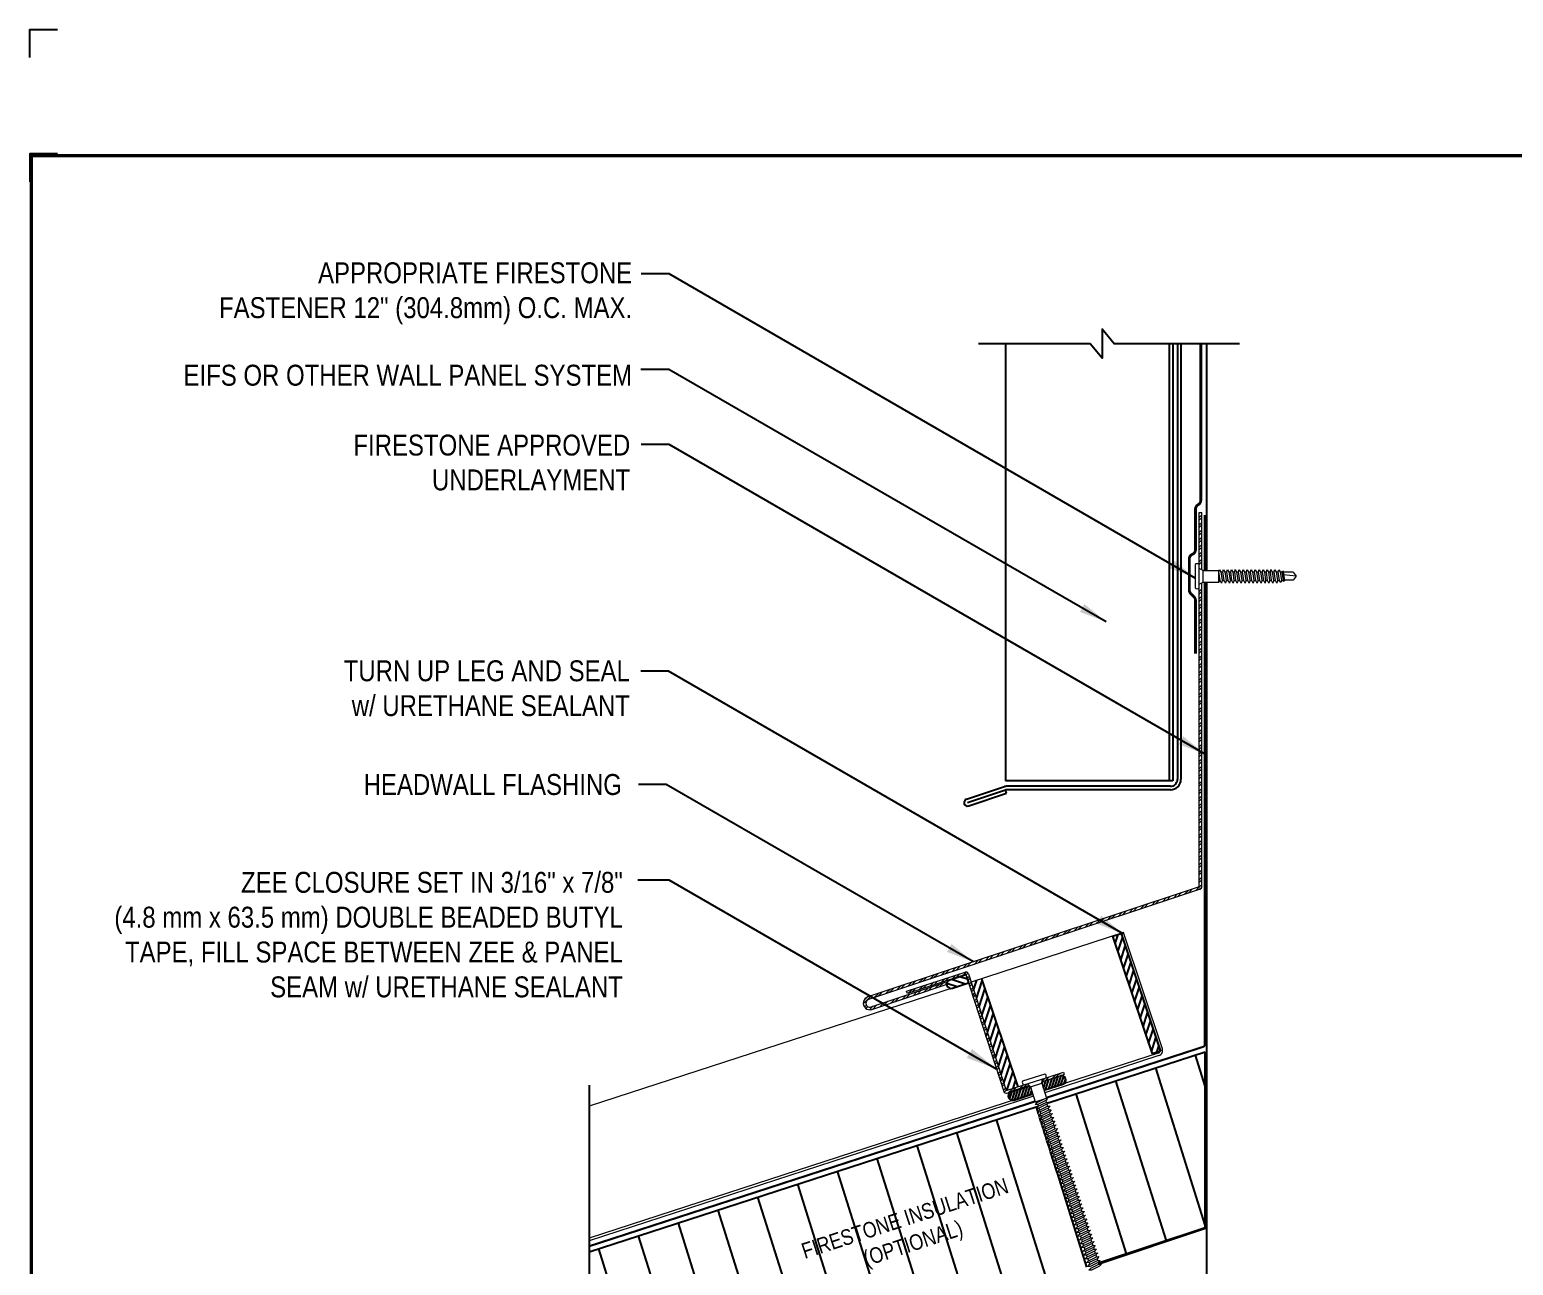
# Model space of a CAD drawing. Header units: inches. Extents: x 0 to 20, y 0 to 16.8.
# Drawn here: x 0 to 13.3, y 5.68 to 16.76 of the extents above; entities that cross this region are included whole.
import ezdxf
from ezdxf.enums import TextEntityAlignment as Align

# ---------------------------------------------------------------- set-up
doc = ezdxf.new("R2010")
doc.units = ezdxf.units.IN
doc.header["$MEASUREMENT"] = 0
doc.linetypes.add('HIDDEN', pattern=[0.375, 0.25, -0.125])
doc.layers.get('0').update_dxf_attribs({"linetype": 'CONTINUOUS'})
doc.layers.get('DEFPOINTS').update_dxf_attribs({"linetype": 'CONTINUOUS'})
doc.layers.add('FSBP-ACCESSORY-FIRESTONE', color=7, linetype='CONTINUOUS', lineweight=9)
doc.layers.add('FSBP-TRIMS', color=7, linetype='CONTINUOUS', lineweight=9)
for name, color, linetype in [('FSBP-ANNO-NOTE', 7, 'CONTINUOUS'), ('FSBP-INSULATION', 7, 'CONTINUOUS'), ('FSBP-MEMBRANE', 7, 'CONTINUOUS'), ('FSBP-SEALANTS', 1, 'CONTINUOUS'), ('FSBP-SUBSTRATE-GENERIC', 9, 'CONTINUOUS'), ('FSBP-TTLB-BORDER', 7, 'CONTINUOUS'), ('FSBP-TTLB-TEXT', 7, 'CONTINUOUS'), ('FSBP-WALL-CURB', 9, 'CONTINUOUS')]:
    doc.layers.add(name, color=color, linetype=linetype)
doc.styles.add('ARIAL', font='arial.ttf')
doc.styles.add('ARIAL_BOLD', font='')
doc.styles.add('FSBP_ARIAL_NAR', font='ARIALN.TTF')
doc.styles.add('TXT', font='simplex.shx')
doc.styles.get('ARIAL_BOLD').set_extended_font_data('Arial Black')
doc.dimstyles.get("Standard").update_dxf_attribs({"dimtxt": 0.18, "dimasz": 0.18, "dimexe": 0.18, "dimexo": 0.0625, "dimgap": 0.09, "dimtad": 0, "dimtih": 1, "dimtoh": 1, "dimdec": 4, "dimzin": 0, "dimdsep": 46, "dimtxsty": 'Standard', "dimcen": 0.09, "dimadec": 0, "dimazin": 0, "dimtfac": 1, "dimtdec": 4, "dimtofl": 0, "dimtmove": 0, "dimatfit": 3, "dimfxl": 0, "dimtolj": 1, "dimtzin": 0, "dimarcsym": 0})
doc.dimstyles.new('STANDARD$7', dxfattribs={"dimscale": 1.5, "dimtxt": 0.2, "dimasz": 0.1, "dimexe": 0.1, "dimexo": 0.125, "dimgap": 0.09, "dimtad": 0, "dimdec": 3, "dimzin": 4, "dimdsep": 46, "dimtxsty": 'TXT', "dimcen": 0.09, "dimadec": 0, "dimazin": 0, "dimtfac": 1, "dimtdec": 3, "dimtofl": 0, "dimtmove": 2, "dimatfit": 3, "dimfxl": 0, "dimtolj": 1, "dimtzin": 4, "dimarcsym": 0})
pattern_1 = [(72.00000000000006, (17.64134902263793, 0.2925816027549324), (0.04458077420133531, -0.01448517161132566), [])]
pattern_2 = [(45, (1.041072005766637, 0), (-0.03314563036811941, 0.03314563036811942), []), (45, (1.041072005766637, 0.0234375), (-0.03314563036811941, 0.03314563036811942), [])]

# ---------------------------------------------------------------- blocks, each defined once
blk = doc.blocks.new('FSBP_AP_FASTENER_02')
at = {"layer": 'FSBP-ACCESSORY-FIRESTONE'}
for p, q in [((8.067609890790237, 9.254251986866306), (8.091047390790237, 9.207376986866306)), ((8.231672390790237, 9.207376986866306), (8.255109890790237, 9.254251986866306)), ((8.091047390790237, 9.207376986866306), (8.091047390790237, 9.019876986866306)), ((8.091047390790237, 9.207376986866306), (8.231672390790237, 9.207376986866306)), ((8.231672390790237, 9.207376986866306), (8.231672390790237, 9.019876986866306)), ((8.091047390790237, 9.019876986866306), (8.108625515790237, 9.004810022580598)), ((8.108625515790237, 8.98113457231767), (8.108625515790237, 8.957459122054741)), ((8.108625515790237, 8.93378367179177), (8.108625515790237, 8.910108221528843)), ((8.108625515790237, 8.886432771265914), (8.108625515790237, 8.862757321002944)), ((8.214094265790237, 8.996201536603378), (8.214094265790237, 8.97252608634045)), ((8.214094265790237, 8.948850636077479), (8.214094265790237, 8.92517518581455)), ((8.214094265790237, 8.901499735551623), (8.214094265790237, 8.877824285288652)), ((8.108625515790237, 8.839081870740015), (8.108625515790237, 8.815406420477045)), ((8.108625515790237, 8.791730970214116), (8.108625515790237, 8.768055519951188)), ((8.108625515790237, 8.744380069688217), (8.108625515790237, 8.72070461942529)), ((8.108625515790237, 8.697029169162361), (8.108625515790237, 8.67335371889939)), ((8.214094265790237, 8.854148835025724), (8.214094265790237, 8.830473384762795)), ((8.214094265790237, 8.806797934499825), (8.214094265790237, 8.783122484236896)), ((8.214094265790237, 8.759447033973968), (8.214094265790237, 8.735771583710997)), ((8.214094265790237, 8.71209613344807), (8.214094265790237, 8.688420683185141)), ((8.108625515790237, 8.649678268636462), (8.108625515790237, 8.626002818373534)), ((8.108625515790237, 8.602327368110563), (8.108625515790237, 8.578651917847635)), ((8.108625515790237, 8.554976467584707), (8.108625515790237, 8.531301017321736)), ((8.214094265790237, 8.66474523292217), (8.214094265790237, 8.641069782659242)), ((8.214094265790237, 8.617394332396314), (8.214094265790237, 8.593718882133343)), ((8.214094265790237, 8.570043431870415), (8.214094265790237, 8.546367981607444)), ((8.214094265790237, 8.522692531344516), (8.214094265790237, 8.499017081081588)), ((8.108625515790237, 8.507625567058808), (8.108625515790237, 8.48395011679588)), ((8.108625515790237, 8.460274666532909), (8.108625515790237, 8.43659921626998)), ((8.108625515790237, 8.412923766007053), (8.108625515790237, 8.389248315744082)), ((8.108625515790237, 8.365572865481154), (8.108625515790237, 8.341897415218225)), ((8.214094265790237, 8.475341630818617), (8.214094265790237, 8.451666180555689)), ((8.214094265790237, 8.42799073029276), (8.214094265790237, 8.40431528002979)), ((8.214094265790237, 8.380639829766862), (8.214094265790237, 8.356964379503934)), ((8.108625515790237, 8.318221964955255), (8.108625515790237, 8.294546514692327)), ((8.108625515790237, 8.270871064429398), (8.108625515790237, 8.247195614166428)), ((8.114484890790237, 8.130382551065237), (8.114484890790237, 8.236194942606401)), ((8.161359890790237, 8.095226301065237), (8.179814568015516, 8.245527753638596)), ((8.208234890790237, 8.130382551065237), (8.208234890790237, 8.249587799749234)), ((8.214094265790237, 8.333288929240963), (8.214094265790237, 8.309613478978035)), ((8.214094265790237, 8.285938028715107), (8.214094265790237, 8.262262578452136)), ((8.161359890790237, 8.095226301065237), (8.114484890790237, 8.130382551065237)), ((8.208234890790237, 8.130382551065237), (8.161359890790237, 8.095226301065237))]:
    blk.add_line(p, q, dxfattribs=at)
blk.add_lwpolyline([(8.301984890790237, 9.254251986866306, 0.375321302791409), (8.301984890790237, 9.301126986866306), (8.301984890790237, 9.301126986866306), (8.020734890790239, 9.301126986866308), (8.020734890790237, 9.301126986866306, 0.3753213027914651), (8.020734890790237, 9.254251986866306)], format="xyb", close=True, dxfattribs=at)
for points in [[(8.079328640790237, 8.988787029591988), (8.108625515790237, 9.004810022580598), (8.214094265790237, 9.019876986866306), (8.243391140790237, 9.012224529591988), (8.214094265790237, 8.996201536603378), (8.108625515790237, 8.98113457231767)], [(8.079328640790237, 8.941436129066089), (8.108625515790237, 8.957459122054741), (8.214094265790237, 8.97252608634045), (8.243391140790237, 8.964873629066089), (8.214094265790237, 8.948850636077479), (8.108625515790237, 8.93378367179177)], [(8.079328640790237, 8.894085228540233), (8.108625515790237, 8.910108221528843), (8.214094265790237, 8.92517518581455), (8.243391140790237, 8.917522728540233), (8.214094265790237, 8.901499735551623), (8.108625515790237, 8.886432771265914)], [(8.079328640790237, 8.846734328014334), (8.108625515790237, 8.862757321002944), (8.214094265790237, 8.877824285288652), (8.243391140790237, 8.870171828014334), (8.214094265790237, 8.854148835025724), (8.108625515790237, 8.839081870740015)], [(8.079328640790237, 8.799383427488435), (8.108625515790237, 8.815406420477045), (8.214094265790237, 8.830473384762795), (8.243391140790237, 8.822820927488435), (8.214094265790237, 8.806797934499825), (8.108625515790237, 8.791730970214116)], [(8.079328640790237, 8.752032526962578), (8.108625515790237, 8.768055519951188), (8.214094265790237, 8.783122484236896), (8.243391140790237, 8.775470026962578), (8.214094265790237, 8.759447033973968), (8.108625515790237, 8.744380069688217)], [(8.079328640790237, 8.70468162643668), (8.108625515790237, 8.72070461942529), (8.214094265790237, 8.735771583710997), (8.243391140790237, 8.72811912643668), (8.214094265790237, 8.71209613344807), (8.108625515790237, 8.697029169162361)], [(8.079328640790237, 8.65733072591078), (8.108625515790237, 8.67335371889939), (8.214094265790237, 8.688420683185141), (8.243391140790237, 8.68076822591078), (8.214094265790237, 8.66474523292217), (8.108625515790237, 8.649678268636462)], [(8.079328640790237, 8.609979825384924), (8.108625515790237, 8.626002818373534), (8.214094265790237, 8.641069782659242), (8.243391140790237, 8.633417325384924), (8.214094265790237, 8.617394332396314), (8.108625515790237, 8.602327368110563)], [(8.079328640790237, 8.562628924859025), (8.108625515790237, 8.578651917847635), (8.214094265790237, 8.593718882133343), (8.243391140790237, 8.586066424859025), (8.214094265790237, 8.570043431870415), (8.108625515790237, 8.554976467584707)], [(8.079328640790237, 8.515278024333126), (8.108625515790237, 8.531301017321736), (8.214094265790237, 8.546367981607444), (8.243391140790237, 8.538715524333126), (8.214094265790237, 8.522692531344516), (8.108625515790237, 8.507625567058808)], [(8.079328640790237, 8.46792712380727), (8.108625515790237, 8.48395011679588), (8.214094265790237, 8.499017081081588), (8.243391140790237, 8.49136462380727), (8.214094265790237, 8.475341630818617), (8.108625515790237, 8.460274666532909)], [(8.079328640790237, 8.42057622328137), (8.108625515790237, 8.43659921626998), (8.214094265790237, 8.451666180555689), (8.243391140790237, 8.44401372328137), (8.214094265790237, 8.42799073029276), (8.108625515790237, 8.412923766007053)], [(8.079328640790237, 8.373225322755472), (8.108625515790237, 8.389248315744082), (8.214094265790237, 8.40431528002979), (8.243391140790237, 8.396662822755472), (8.214094265790237, 8.380639829766862), (8.108625515790237, 8.365572865481154)], [(8.079328640790237, 8.325874422229573), (8.108625515790237, 8.341897415218225), (8.214094265790237, 8.356964379503934), (8.243391140790237, 8.349311922229573), (8.214094265790237, 8.333288929240963), (8.108625515790237, 8.318221964955255)], [(8.086652859540237, 8.279569838668008), (8.108625515790237, 8.294546514692327), (8.214094265790237, 8.309613478978035), (8.236066922040237, 8.300914704739425), (8.214094265790237, 8.285938028715107), (8.108625515790237, 8.270871064429398)], [(8.097639187665237, 8.23970727615429), (8.108625515790237, 8.247195614166428), (8.214094265790237, 8.262262578452136), (8.225080593915237, 8.25791319133283), (8.214094265790237, 8.250424853320693), (8.108625515790237, 8.235357889034985)]]:
    blk.add_lwpolyline(points, close=True, dxfattribs=at)
blk.add_lwpolyline([(8.091047390790237, 9.019876986866306), (8.231672390790237, 9.019876986866306)], dxfattribs=at)
blk = doc.blocks.new('A$C486F1324')
at = {"layer": 'DEFPOINTS', "linetype": 'Continuous', "ltscale": 1.75}
blk.add_lwpolyline([(-3.512154225088215e-08, 16.51166663588279), (-3.512154225088215e-08, 16.76166663588279), (0.2499999648784577, 16.76166663588279)], dxfattribs=at)
at = {"layer": 'DEFPOINTS', "color": 1}
blk.add_lwpolyline([(0.2499999648784577, 15.64645830254946), (-3.512154225088215e-08, 15.64645830254946), (-3.512154225088215e-08, 15.39645830254946)], dxfattribs=at)
at = {"layer": 'FSBP-TTLB-BORDER', "const_width": 0.03125}
blk.add_lwpolyline([(20.01562496487846, 2.630833302549462), (20.01562496487846, 15.63083330254946), (0.01562496487845775, 15.63083330254946), (0.01562496487845775, 2.630833302549462)], dxfattribs=at)
at = {"layer": 'FSBP-TTLB-TEXT'}
for tag, height, style, p in [('MAXIMUM_WARRANTY', 0.1875, 'ARIAL_BOLD', (18.05549597262787, 2.85485773330052)), ('ACCPT_SYSTEMS', 0.21875, 'ARIAL', (12.51000666906039, 1.505833302549462))]:
    blk.add_attdef(tag, text='', height=height, dxfattribs=dict(at, style=style)).set_placement(p, align=Align.MIDDLE_LEFT)
for tag, height, style, p in [('DETAIL_DESCP_LINE_1', 0.21875, 'ARIAL_BOLD', (10.34680946719057, 2.25720148330052)), ('ISSUE_REV_DATE', 0.21875, 'ARIAL', (16.85632130115108, 1.902577359955217)), ('DETAIL_NUMBER', 0.4375, 'ARIAL', (18.9350408723662, 1.73767023330052))]:
    blk.add_attdef(tag, text='', height=height, dxfattribs=dict(at, style=style)).set_placement(p, align=Align.MIDDLE_CENTER)

msp = doc.modelspace()

# ---------------------------------------------------------------- hatches: boundary and pattern name
at = {"layer": 'FSBP-INSULATION'}
h = msp.add_hatch(dxfattribs=at)
h.set_pattern_fill('ANSI31', color=256, scale=3, angle=62.50000000000001, style=0)
h.set_pattern_definition([(107.5, (1.041072005766637, 0), (-0.3576438565305851, -0.1127646748141024), [])])
h.paths.add_polyline_path([(9.319183135115027, 6.583572170514216), (9.30005945171802, 6.5713238068041), (9.30577720062823, 6.553726385113448), (9.328318837745956, 6.54947726413275), (9.309195154348949, 6.537228900422635), (9.3146822417095, 6.520341381986017), (9.339293012467051, 6.515702227259551), (9.320169329070042, 6.503453863549433), (9.325656416430597, 6.48656634511282), (9.350267187188146, 6.48192719038635), (9.33114350379114, 6.469678826676234), (9.336630591151692, 6.452791308239617), (9.361241361909242, 6.44815215351315), (9.342117678512233, 6.435903789803034), (9.347604765872788, 6.419016271366417), (9.372215536630335, 6.41437711663995), (9.35309185323333, 6.402128752929834), (9.358578940593882, 6.385241234493219), (9.383189711351434, 6.380602079766751), (9.364066027954427, 6.368353716056634), (9.369553115314979, 6.351466197620018), (9.394163886072528, 6.34682704289355), (9.375040202675521, 6.334578679183434), (9.380527290036072, 6.317691160746819), (9.405138060793623, 6.313052006020352), (9.386014377396616, 6.300803642310234), (9.391501464757168, 6.283916123873619), (9.416112235514719, 6.279276969147152), (9.396988552117712, 6.267028605437034), (9.402475639478265, 6.250141087000418), (9.427086410235813, 6.24550193227395), (9.407962726838807, 6.233253568563835), (9.41344981419936, 6.21636605012722), (9.43806058495691, 6.211726895400752), (9.418936901559903, 6.199478531690635), (9.424423988920456, 6.182591013254018), (9.449034759678003, 6.177951858527551), (9.429911076280998, 6.165703494817434), (9.435398163641551, 6.14881597638082), (9.4600089343991, 6.144176821654351), (9.440885251002095, 6.131928457944235), (9.446372338362645, 6.115040939507619), (9.470983109120196, 6.110401784781152), (9.451859425723189, 6.098153421071036), (9.457346513083742, 6.081265902634419), (9.481957283841291, 6.076626747907951), (9.462833600444284, 6.064378384197836), (9.468320687804836, 6.04749086576122), (9.492931458562387, 6.042851711034752), (9.47380777516538, 6.030603347324634), (9.479294862525933, 6.01371582888802), (9.503905633283482, 6.009076674161553), (9.484781949886475, 5.996828310451434), (9.49026903724703, 5.979940792014819), (9.514879808004578, 5.975301637288353), (9.49575612460757, 5.963053273578235), (9.501243211968122, 5.94616575514162), (9.525853982725673, 5.941526600415154), (9.506730299328666, 5.929278236705035), (9.512217386689207, 5.912390718268452), (9.536828157446758, 5.907751563541983), (9.517704474049761, 5.895503199831836), (9.523191561410302, 5.87861568139525), (9.547802332167857, 5.873976526668785), (9.528678648770848, 5.861728162958666), (9.5341657361314, 5.84484064452205), (9.558776506888952, 5.840201489795583), (9.539652823491943, 5.827953126085466), (9.545139910852486, 5.811065607648881), (9.569750681610035, 5.806426452922414), (9.550626998213037, 5.794178089212267), (9.556114085573581, 5.777290570775681), (9.58072485633113, 5.772651416049213), (9.561601172934123, 5.760403052339098), (9.567088260294675, 5.743515533902482), (9.591699031052228, 5.738876379176014), (9.572575347655217, 5.726628015465896), (9.57806243501576, 5.709740497029314), (9.602673205773309, 5.705101342302844), (9.593647259188947, 5.699320391306187), (10.54010190620818, 6.014806212958817), (10.54010190620818, 7.198205536534829), (10.54010190620818, 7.592503870624179), (9.118355678524349, 7.130550518204887), (9.118985568819951, 7.128611915211883), (9.14359633957751, 7.123972760485385), (9.124472656180503, 7.111724396775269), (9.129959743541045, 7.094836878338684), (9.154570514298596, 7.090197723612217), (9.13544683090159, 7.0779493599021), (9.140933918262142, 7.061061841465483), (9.165544689019692, 7.056422686739015), (9.146421005622685, 7.0441743230289), (9.151908092983236, 7.027286804592284), (9.176518863740785, 7.022647649865816), (9.15739518034378, 7.010399286155698), (9.162882267704333, 6.993511767719085), (9.187493038461882, 6.988872612992616), (9.168369355064875, 6.9766242492825), (9.173856442425429, 6.959736730845886), (9.19846721318298, 6.955097576119416), (9.179343529785971, 6.942849212409301), (9.184830617146524, 6.925961693972686), (9.20944138790407, 6.921322539246215), (9.190317704507066, 6.9090741755361), (9.195804791867618, 6.892186657099484), (9.220415562625167, 6.887547502373015), (9.201291879228162, 6.875299138662899), (9.206778966588715, 6.858411620226287), (9.231389737346266, 6.853772465499816), (9.212266053949259, 6.8415241017897), (9.217753141309808, 6.824636583353083), (9.24236391206736, 6.819997428626616), (9.223240228670353, 6.8077490649165), (9.228727316030904, 6.790861546479885), (9.253338086788453, 6.786222391753417), (9.234214403391448, 6.7739740280433), (9.239701490752, 6.757086509606684), (9.26431226150955, 6.752447354880216), (9.245188578112543, 6.7401989911701), (9.250675665473095, 6.723311472733484), (9.275286436230644, 6.718672318007017), (9.256162752833639, 6.7064239542969), (9.261649840194192, 6.689536435860285), (9.286260610951741, 6.684897281133817), (9.267136927554736, 6.6726489174237), (9.272624014915284, 6.655761398987085), (9.297234785672838, 6.651122244260617), (9.27811110227583, 6.638873880550499), (9.283598189636383, 6.621986362113885), (9.308208960393932, 6.617347207387417), (9.289085276996923, 6.605098843677301), (9.294572364357476, 6.588211325240685)])
h.paths.add_polyline_path([(9.293655763881967, 6.257971183992924), (9.312779447278974, 6.27021954770304), (9.307292359918423, 6.287107066139654), (9.282681589160871, 6.291746220866122), (9.301805272557877, 6.303994584576239), (9.296318185197325, 6.320882103012854), (9.271707414439774, 6.325521257739322), (9.290831097836781, 6.337769621449438), (9.285344010476228, 6.354657139886054), (9.260733239718679, 6.359296294612522), (9.279856923115688, 6.371544658322639), (9.274369835755136, 6.388432176759252), (9.249759064997585, 6.393071331485722), (9.268882748394594, 6.405319695195839), (9.263395661034037, 6.422207213632454), (9.23878489027649, 6.426846368358922), (9.257908573673497, 6.439094732069039), (9.252421486312944, 6.455982250505653), (9.227810715555393, 6.460621405232121), (9.246934398952403, 6.47286976894224), (9.24144731159185, 6.489757287378855), (9.216836540834299, 6.494396442105321), (9.235960224231306, 6.506644805815439), (9.230473136870753, 6.523532324252053), (9.205862366113204, 6.528171478978521), (9.226593860050722, 6.541449615450943), (9.221337434239825, 6.557627230633521), (9.196726663482275, 6.562266385359989), (9.215850346879282, 6.574514749070105), (9.210363259518727, 6.59140226750672), (9.18575248876118, 6.596041422233189), (9.204876172158187, 6.608289785943305), (9.199389084797634, 6.625177304379919), (9.174778314040084, 6.629816459106388), (9.19390199743709, 6.642064822816503), (9.188414910076538, 6.658952341253121), (9.163804139318989, 6.663591495979588), (9.182927822715996, 6.675839859689704), (9.177440735355445, 6.69272737812632), (9.152829964597894, 6.69736653285279), (9.1719536479949, 6.709614896562906), (9.166466560634348, 6.72650241499952), (9.141855789876798, 6.731141569725989), (9.160979473273805, 6.743389933436105), (9.15549238591325, 6.760277451872721), (9.130881615155705, 6.764916606599188), (9.150005298552708, 6.777164970309305), (9.144518211192155, 6.79405248874592), (9.119907440434607, 6.79869164347239), (9.139031123831614, 6.810940007182505), (9.133544036471063, 6.827827525619119), (9.108933265713514, 6.832466680345588), (9.128056949110519, 6.844715044055706), (9.122569861749968, 6.86160256249232), (9.097959090992418, 6.866241717218788), (9.117082774389424, 6.878490080928903), (9.111595687028869, 6.89537759936552), (9.086984916271325, 6.900016754091989), (9.106108599668328, 6.912265117802104), (9.100621512307775, 6.929152636238719), (9.076010741550226, 6.933791790965187), (9.095134424947231, 6.946040154675304), (9.089647337586678, 6.96292767311192), (9.06503656682913, 6.967566827838388), (9.084160250226136, 6.979815191548503), (9.078673162865583, 6.99670270998512), (9.054062392108035, 7.001341864711589), (9.073186075505044, 7.013590228421705), (9.06769898814449, 7.030477746858319), (9.04308821738694, 7.035116901584789), (9.062211900783947, 7.047365265294904), (9.056724813423394, 7.064252783731519), (9.032114042665846, 7.068891938457987), (9.051237726062851, 7.081140302168104), (9.045750638702309, 7.098027820604689), (9.028353813246241, 7.10130713947833), (5.015715906421448, 5.797522049700214), (5.015715906421448, 5.591902519212248), (5.113156325715338, 5.511180232473039), (4.940244518909047, 5.511180232473039), (4.933809948595348, 5.498311063108499), (5.015715906421448, 5.430457946183218), (5.015715906421448, 4.173338730329828), (9.50759579413272, 5.670636484218639), (9.504827504898117, 5.679156402422117), (9.48021673414056, 5.683795557148618), (9.499340417537566, 5.696043920858733), (9.493853330177023, 5.712931439295317), (9.469242559419474, 5.717570594021785), (9.488366242816479, 5.729818957731902), (9.482879155455926, 5.746706476168518), (9.458268384698378, 5.751345630894986), (9.477392068095384, 5.763593994605102), (9.471904980734832, 5.780481513041717), (9.447294209977283, 5.785120667768185), (9.466417893374288, 5.797369031478302), (9.460930806013744, 5.814256549914887), (9.436320035256196, 5.818895704641355), (9.455443718653195, 5.831144068351503), (9.449956631292649, 5.848031586788085), (9.4253458605351, 5.852670741514554), (9.44446954393211, 5.864919105224672), (9.438982456571557, 5.881806623661286), (9.414371685814007, 5.886445778387754), (9.433495369211013, 5.898694142097871), (9.42800828185047, 5.915581660534455), (9.403397511092923, 5.920220815260924), (9.422521194489915, 5.93246917897107), (9.417034107129375, 5.949356697407656), (9.392423336371827, 5.953995852134123), (9.411547019768832, 5.966244215844239), (9.40605993240828, 5.983131734280855), (9.38144916165073, 5.987770889007323), (9.400572845047737, 6.00001925271744), (9.395085757687184, 6.016906771154054), (9.370474986929633, 6.021545925880521), (9.38959867032664, 6.03379428959064), (9.384111582966089, 6.050681808027254), (9.35950081220854, 6.055320962753722), (9.378624495605546, 6.06756932646384), (9.373137408244991, 6.084456844900455), (9.348526637487444, 6.089095999626924), (9.367650320884449, 6.101344363337041), (9.3621632335239, 6.118231881773654), (9.337552462766348, 6.122871036500122), (9.356676146163355, 6.135119400210239), (9.351189058802802, 6.152006918646855), (9.326578288045253, 6.156646073373324), (9.34570197144226, 6.168894437083439), (9.340214884081707, 6.185781955520055), (9.315604113324158, 6.190421110246524), (9.334727796721165, 6.202669473956639), (9.329240709360612, 6.219556992393255), (9.304629938603062, 6.224196147119722), (9.32375362200007, 6.236444510829839), (9.318266534639518, 6.253332029266454)])
h.paths.add_polyline_path([(6.8741500612043, 5.894978945225486), (8.754023389702354, 6.505786816077417), (8.905949718962752, 6.038205653649223), (7.026076390464698, 5.427397782797293)], flags=24)
at = {"layer": 'FSBP-SEALANTS'}
h = msp.add_hatch(dxfattribs=at)
h.set_pattern_fill('ANSI31', color=256, scale=0.375, angle=63, style=0)
h.set_pattern_definition(pattern_1)
h.paths.add_polyline_path([(9.70954137406336, 8.629875100744407), (9.784702382355846, 8.65502362232813), (10.1341817022862, 7.610540034062709, -0.1297595149704139), (10.13495650204158, 7.598601631404421), (10.06269105760859, 7.574421951935406)])
h = msp.add_hatch(dxfattribs=at)
h.set_pattern_fill('ANSI31', color=256, scale=0.375, angle=153, style=0)
h.set_pattern_definition([(342, (16.55512505690337, -0.06915461203682582), (-0.01448517161132565, -0.04458077420133532), [])])
h.paths.add_polyline_path([(8.24945213868324, 8.238384597944574), (8.39355363968608, 8.285206013877115), (8.41770985561659, 8.210860825787343), (8.273608354613744, 8.164039409854794, -1)])
h = msp.add_hatch(dxfattribs=at)
h.set_pattern_fill('ANSI31', color=256, scale=0.375, angle=63, style=0)
h.set_pattern_definition(pattern_1)
h.paths.add_polyline_path([(8.440000242717254, 8.218103411593013), (8.533675625069646, 8.248540388371445), (8.858414828655878, 7.277997213800198), (8.756245559652896, 7.244800405951416)])
h = msp.add_hatch(dxfattribs=at)
h.set_pattern_fill('ANSI31', color=256, scale=0.1875, angle=63, style=0)
h.set_pattern_definition([(72.00000000000006, (17.64134902263793, 0.2925816027549324), (0.02229038710066766, -0.007242585805662828), [])])
h.paths.add_polyline_path([(9.073602260995571, 7.310950380128276), (9.07555356486791, 7.323906220130027), (9.239157371804772, 7.377064319382498, -0.9317709581259299), (9.26792016201254, 7.304215898007563), (9.09413718402325, 7.24775038558883)])
h.paths.add_polyline_path([(8.96393266399565, 7.287864841473699), (8.973295519042566, 7.278358744002787), (8.993830442070244, 7.215158749463342), (8.824978438590394, 7.160295407784353, -1), (8.801368004642374, 7.235178137375932)])
at = {"layer": 'FSBP-TRIMS'}
h = msp.add_hatch(dxfattribs=at)
h.set_pattern_fill('STEEL', color=256, scale=0.375, style=0)
h.set_pattern_definition(pattern_2)
h.paths.add_polyline_path([(10.50944937287213, 12.43128970027522), (10.48601187287213, 12.43128970027523), (10.48601187287213, 11.9528448740096), (10.50944937287213, 11.9411261240096)])
h.paths.add_polyline_path([(10.48601187287214, 9.07415930675302), (7.51422237233507, 8.084719861139757, 1), (7.551241350258671, 7.973533056932865), (8.21836217550002, 8.19564692447448), (8.210955215071714, 8.217883231600219), (7.543837554673949, 7.995770417774239, -1), (7.521626167919791, 8.062482500298376), (8.307926467304004, 8.324276457160956), (8.373200932230102, 8.346319121148666, -0.04422793930219674), (8.376714779587033, 8.347179112129513), (10.49341566845685, 9.051921945911637, 0.3229195524481968), (10.50944937287213, 9.074159306753016), (10.50944937287213, 11.7770636240096), (10.48601187287214, 11.7653448740096), (10.48601187287214, 11.7184698740096)])
h = msp.add_hatch(dxfattribs=at)
h.set_pattern_fill('STEEL', color=256, scale=0.375, style=0)
h.set_pattern_definition(pattern_2)
h.paths.add_polyline_path([(8.41584402678675, 8.292448599682778, 0.4142135623769631), (8.386311053880124, 8.307496400977687, -0.004376864877573316), (8.385969917261622, 8.307385558971227), (7.905138473900667, 8.151153952455157), (7.862486957014731, 8.137295634544707), (7.869729542820388, 8.115005247444037), (8.393553639686079, 8.285206013877113), (8.733955172552232, 7.237557820145753, 0.4142135623731368), (8.763488145458563, 7.222510018850747), (8.796215648382884, 7.233143829159379, -0.03531942624414464), (8.801368004642374, 7.235178137375932), (8.963932663995651, 7.287864841473699), (8.945713850008573, 7.306362385299548), (8.912278269357572, 7.295498506591055), (8.756245559652896, 7.244800405951413)])
h.paths.add_polyline_path([(9.112891753263579, 7.360681778842018), (9.079456172612579, 7.349817900133523), (9.07557487924874, 7.324047738686778), (9.238561168785472, 7.376871091825017, -0.003991146720050432), (9.23915737180467, 7.377064319382464), (9.276167048773914, 7.38908949238099), (9.268924462968258, 7.411379879481658)])

# ---------------------------------------------------------------- linework, layer by layer
at = {"layer": 'FSBP-ACCESSORY-FIRESTONE'}
for p, q in [((9.07351057173084, 7.310820315446203), (9.079434847073621, 7.349677172681973)), ((8.945614063370703, 7.306463882201645), (8.973144983953652, 7.278410347585957)), ((8.973144983953652, 7.278410347585957), (9.07351057173084, 7.310820315446203)), ((8.973144983953652, 7.278410347585957), (9.01635827443398, 7.144589563883041)), ((9.07351057173084, 7.310820315446203), (9.116723862211167, 7.176999531743288)), ((9.01635827443398, 7.144589563883041), (9.03237646946258, 7.137887354032306)), ((9.037832971379725, 7.120989928385882), (9.04328947329687, 7.104092502739459)), ((9.048745975214022, 7.087195077093003), (9.054202477131167, 7.070297651446579)), ((9.059658979048312, 7.053400225800156), (9.065115480965465, 7.036502800153702)), ((9.109634665656163, 7.156050860114332), (9.115091167573306, 7.139153434467908)), ((9.12054766949046, 7.122256008821453), (9.126004171407605, 7.10535858317503)), ((9.13146067332475, 7.088461157528606), (9.136917175241901, 7.071563731882152)), ((9.142373677159046, 7.054666306235728), (9.147830179076198, 7.037768880589273)), ((9.070571982882608, 7.019605374507277), (9.076028484799764, 7.002707948860824)), ((9.081484986716907, 6.9858105232144), (9.08694148863406, 6.968913097567945)), ((9.092397990551206, 6.952015671921521), (9.097854492468358, 6.935118246275067)), ((9.092397990551206, 6.952015671921521), (9.097854492468358, 6.935118246275067)), ((9.103310994385502, 6.918220820628643), (9.108767496302656, 6.901323394982189)), ((9.153286680993343, 7.02087145494285), (9.158743182910497, 7.003974029296396)), ((9.16419968482764, 6.987076603649972), (9.169656186744794, 6.970179178003518)), ((9.16419968482764, 6.987076603649972), (9.169656186744794, 6.970179178003518)), ((9.175112688661939, 6.953281752357094), (9.180569190579092, 6.936384326710639)), ((9.186025692496237, 6.919486901064216), (9.191482194413389, 6.902589475417761)), ((9.1142239982198, 6.884425969335765), (9.119680500136953, 6.867528543689311)), ((9.125137002054098, 6.850631118042887), (9.130593503971252, 6.833733692396432)), ((9.136050005888396, 6.816836266750009), (9.141506507805548, 6.799938841103555)), ((9.196938696330534, 6.885692049771337), (9.202395198247686, 6.868794624124883)), ((9.20785170016483, 6.851897198478459), (9.213308202081986, 6.834999772832004)), ((9.21876470399913, 6.818102347185581), (9.224221205916283, 6.801204921539126)), ((9.229677707833428, 6.784307495892702), (9.23513420975058, 6.767410070246249)), ((9.146963009722693, 6.783041415457131), (9.152419511639845, 6.766143989810677)), ((9.15787601355699, 6.749246564164253), (9.163332515474144, 6.732349138517798)), ((9.168789017391289, 6.715451712871374), (9.174245519308442, 6.69855428722492)), ((9.179702021225586, 6.681656861578496), (9.18515852314274, 6.664759435932042)), ((9.240590711667725, 6.750512644599825), (9.246047213584877, 6.73361521895337)), ((9.251503715502022, 6.716717793306946), (9.256960217419175, 6.699820367660492)), ((9.26241671933632, 6.682922942014069), (9.267873221253474, 6.666025516367614)), ((9.190615025059884, 6.647862010285618), (9.196071526977038, 6.630964584639163)), ((9.201528028894181, 6.61406715899274), (9.206984530811335, 6.597169733346285)), ((9.21244103272848, 6.580272307699861), (9.217897534645633, 6.563374882053408)), ((9.223354036562776, 6.546477456406984), (9.22881053847993, 6.529580030760529)), ((9.273329723170617, 6.64912809072119), (9.27878622508777, 6.632230665074736)), ((9.284242727004916, 6.615333239428312), (9.28969922892207, 6.598435813781857)), ((9.295155730839213, 6.581538388135434), (9.300612232756366, 6.564640962488979)), ((9.30774558970318, 6.548562348993246), (9.313202091620333, 6.531664923346791)), ((9.235943895426743, 6.513501417264796), (9.241400397343897, 6.496603991618341)), ((9.24685689926104, 6.479706565971918), (9.252313401178194, 6.462809140325462)), ((9.257769903095339, 6.445911714679038), (9.263226405012492, 6.429014289032585)), ((9.268682906929637, 6.412116863386161), (9.27413940884679, 6.395219437739706)), ((9.318658593537476, 6.514767497700367), (9.32411509545463, 6.497870072053914)), ((9.329571597371775, 6.48097264640749), (9.335028099288929, 6.464075220761035)), ((9.340484601206072, 6.447177795114611), (9.345941103123225, 6.430280369468157)), ((9.35139760504037, 6.413382943821733), (9.356854106957524, 6.396485518175279)), ((9.279595910763934, 6.378322012093283), (9.285052412681086, 6.361424586446828)), ((9.290508914598231, 6.344527160800405), (9.295965416515385, 6.32762973515395)), ((9.301421918432528, 6.310732309507526), (9.306878420349683, 6.293834883861073)), ((9.312334922266826, 6.276937458214649), (9.31779142418398, 6.260040032568194)), ((9.362310608874669, 6.379588092528855), (9.36776711079182, 6.362690666882401)), ((9.373223612708966, 6.345793241235977), (9.378680114626118, 6.328895815589522)), ((9.384136616543262, 6.311998389943098), (9.389593118460416, 6.295100964296644)), ((9.39504962037756, 6.27820353865022), (9.400506122294713, 6.261306113003766)), ((9.323247926101125, 6.24314260692177), (9.328704428018277, 6.226245181275316)), ((9.334160929935422, 6.209347755628892), (9.339617431852576, 6.192450329982438)), ((9.34507393376972, 6.175552904336014), (9.350530435686874, 6.158655478689559)), ((9.355986937604017, 6.141758053043135), (9.361443439521171, 6.124860627396681)), ((9.405962624211858, 6.244408687357343), (9.411419126129012, 6.227511261710887)), ((9.416875628046157, 6.210613836064463), (9.42233212996331, 6.19371641041801)), ((9.427788631880453, 6.176818984771586), (9.433245133797607, 6.159921559125132)), ((9.438701635714752, 6.143024133478708), (9.444158137631906, 6.126126707832253)), ((9.366899941438316, 6.107963201750257), (9.372356443355468, 6.091065776103803)), ((9.377812945272613, 6.074168350457379), (9.383269447189766, 6.057270924810925)), ((9.38872594910691, 6.040373499164502), (9.394182451024063, 6.023476073518046)), ((9.399638952941208, 6.006578647871622), (9.405095454858362, 5.989681222225169)), ((9.449614639549049, 6.10922928218583), (9.455071141466203, 6.092331856539375)), ((9.460527643383347, 6.075434430892951), (9.4659841453005, 6.058537005246498)), ((9.471440647217644, 6.041639579600074), (9.476897149134798, 6.024742153953619)), ((9.482353651051941, 6.007844728307195), (9.487810152969095, 5.99094730266074)), ((9.410551956775507, 5.972783796578745), (9.416008458692659, 5.955886370932291)), ((9.421464960609804, 5.938988945285867), (9.426921462526957, 5.922091519639412)), ((9.4323779644441, 5.905194093992989), (9.437834466361245, 5.888296668346565)), ((9.443290968278399, 5.871399242700111), (9.448747470195542, 5.854501817053688)), ((9.49326665488624, 5.974049877014317), (9.498723156803383, 5.957152451367894)), ((9.504179658720536, 5.94025502572144), (9.509636160637681, 5.923357600075016)), ((9.515092662554826, 5.906460174428593), (9.52054916447198, 5.889562748782137)), ((9.526005666389123, 5.872665323135714), (9.531462168306268, 5.85576789748929)), ((9.454203972112685, 5.837604391407263), (9.45966047402984, 5.820706965760809)), ((9.465116975946984, 5.803809540114385), (9.470573477864127, 5.78691211446796)), ((9.476029979781282, 5.770014688821507), (9.481486481698425, 5.753117263175083)), ((9.48694298361557, 5.736219837528659), (9.492399485532722, 5.719322411882204)), ((9.536918670223422, 5.838870471842836), (9.542375172140567, 5.821973046196413)), ((9.54783167405771, 5.805075620549989), (9.553288175974863, 5.788178194903534)), ((9.558744677892008, 5.77128076925711), (9.56420117980916, 5.754383343610655)), ((9.569657681726303, 5.737485917964232), (9.575114183643446, 5.720588492317808)), ((9.497855987449867, 5.702424986235781), (9.50331248936701, 5.685527560589358)), ((9.580570685560602, 5.703691066671355), (9.586027187477745, 5.68679364102493))]:
    msp.add_line(p, q, dxfattribs=at)
msp.add_lwpolyline([(9.112890042999348, 7.360480495302055, 0.375321302791409), (9.102086720379265, 7.393935691227785), (9.102086720379265, 7.393935691227785), (8.901355544824893, 7.329115755507294), (8.901355544824892, 7.329115755507292, 0.3753213027914651), (8.912158867444976, 7.295660559581563)], format="xyb", close=True, dxfattribs=at)
for points in [[(9.015159805344366, 7.119699493506742), (9.03237646946258, 7.137887354032306), (9.104178163739018, 7.172948285760756), (9.126851329774375, 7.174238720639894), (9.109634665656163, 7.156050860114332), (9.037832971379725, 7.120989928385882)], [(9.026072809178665, 7.085904642213865), (9.04328947329687, 7.104092502739459), (9.115091167573306, 7.139153434467908), (9.137764333608676, 7.140443869347017), (9.12054766949046, 7.122256008821453), (9.048745975214022, 7.087195077093003)], [(9.036985813012953, 7.052109790921017), (9.054202477131167, 7.070297651446579), (9.126004171407605, 7.10535858317503), (9.148677337442962, 7.106649018054169), (9.13146067332475, 7.088461157528606), (9.059658979048312, 7.053400225800156)], [(9.047898816847251, 7.018314939628138), (9.065115480965465, 7.036502800153702), (9.136917175241901, 7.071563731882152), (9.15959034127726, 7.072854166761291), (9.142373677159046, 7.054666306235728), (9.070571982882608, 7.019605374507277)], [(9.058811820681548, 6.984520088335261), (9.076028484799764, 7.002707948860824), (9.147830179076198, 7.037768880589273), (9.170503345111559, 7.039059315468412), (9.153286680993343, 7.02087145494285), (9.081484986716907, 6.9858105232144)], [(9.069724824515845, 6.950725237042382), (9.08694148863406, 6.968913097567945), (9.158743182910497, 7.003974029296396), (9.181416348945856, 7.005264464175535), (9.16419968482764, 6.987076603649972), (9.092397990551206, 6.952015671921521)], [(9.069724824515845, 6.950725237042382), (9.08694148863406, 6.968913097567945), (9.158743182910497, 7.003974029296396), (9.181416348945856, 7.005264464175535), (9.16419968482764, 6.987076603649972), (9.092397990551206, 6.952015671921521)], [(9.080637828350143, 6.916930385749504), (9.097854492468358, 6.935118246275067), (9.169656186744794, 6.970179178003518), (9.192329352780153, 6.971469612882657), (9.175112688661939, 6.953281752357094), (9.103310994385502, 6.918220820628643)], [(9.091550832184442, 6.883135534456626), (9.108767496302656, 6.901323394982189), (9.180569190579092, 6.936384326710639), (9.203242356614451, 6.937674761589778), (9.186025692496237, 6.919486901064216), (9.1142239982198, 6.884425969335765)], [(9.102463836018739, 6.849340683163748), (9.119680500136953, 6.867528543689311), (9.191482194413389, 6.902589475417761), (9.214155360448748, 6.9038799102969), (9.196938696330534, 6.885692049771337), (9.125137002054098, 6.850631118042887)], [(9.113376839853036, 6.815545831870869), (9.130593503971252, 6.833733692396432), (9.202395198247686, 6.868794624124883), (9.225068364283047, 6.870085059004023), (9.20785170016483, 6.851897198478459), (9.136050005888396, 6.816836266750009)], [(9.124289843687333, 6.781750980577991), (9.141506507805548, 6.799938841103555), (9.213308202081986, 6.834999772832004), (9.235981368117343, 6.836290207711144), (9.21876470399913, 6.818102347185581), (9.146963009722693, 6.783041415457131)], [(9.135202847521631, 6.747956129285114), (9.152419511639845, 6.766143989810677), (9.224221205916283, 6.801204921539126), (9.246894371951642, 6.802495356418265), (9.229677707833428, 6.784307495892702), (9.15787601355699, 6.749246564164253)], [(9.14611585135593, 6.714161277992234), (9.163332515474144, 6.732349138517798), (9.23513420975058, 6.767410070246249), (9.25780737578594, 6.768700505125388), (9.240590711667725, 6.750512644599825), (9.168789017391289, 6.715451712871374)], [(9.157028855190227, 6.680366426699357), (9.174245519308442, 6.69855428722492), (9.246047213584877, 6.73361521895337), (9.268720379620238, 6.734905653832509), (9.251503715502022, 6.716717793306946), (9.179702021225586, 6.681656861578496)], [(9.167941859024525, 6.646571575406479), (9.18515852314274, 6.664759435932042), (9.256960217419175, 6.699820367660492), (9.279633383454534, 6.701110802539631), (9.26241671933632, 6.682922942014069), (9.190615025059884, 6.647862010285618)], [(9.178854862858822, 6.612776724113601), (9.196071526977038, 6.630964584639163), (9.267873221253474, 6.666025516367614), (9.290546387288833, 6.667315951246753), (9.273329723170617, 6.64912809072119), (9.201528028894181, 6.61406715899274)], [(9.18976786669312, 6.578981872820722), (9.206984530811335, 6.597169733346285), (9.27878622508777, 6.632230665074736), (9.30145939112313, 6.633521099953875), (9.284242727004916, 6.615333239428312), (9.21244103272848, 6.580272307699861)], [(9.200680870527417, 6.545187021527845), (9.217897534645633, 6.563374882053408), (9.28969922892207, 6.598435813781857), (9.312372394957428, 6.599726248660996), (9.295155730839213, 6.581538388135434), (9.223354036562776, 6.546477456406984)], [(9.213270729391384, 6.512210982385656), (9.230487393509598, 6.53039884291122), (9.302289087786034, 6.565459774639669), (9.324962253821393, 6.566750209518808), (9.30774558970318, 6.548562348993246), (9.235943895426743, 6.513501417264796)], [(9.224183733225681, 6.478416131092779), (9.241400397343897, 6.496603991618341), (9.313202091620333, 6.531664923346791), (9.335875257655692, 6.53295535822593), (9.318658593537476, 6.514767497700367), (9.24685689926104, 6.479706565971918)], [(9.23509673705998, 6.444621279799899), (9.252313401178194, 6.462809140325462), (9.32411509545463, 6.497870072053914), (9.346788261489989, 6.499160506933053), (9.329571597371775, 6.48097264640749), (9.257769903095339, 6.445911714679038)], [(9.246009740894277, 6.410826428507022), (9.263226405012492, 6.429014289032585), (9.335028099288929, 6.464075220761035), (9.357701265324287, 6.465365655640174), (9.340484601206072, 6.447177795114611), (9.268682906929637, 6.412116863386161)], [(9.256922744728573, 6.377031577214144), (9.27413940884679, 6.395219437739706), (9.345941103123225, 6.430280369468157), (9.368614269158584, 6.431570804347296), (9.35139760504037, 6.413382943821733), (9.279595910763934, 6.378322012093283)], [(9.267835748562872, 6.343236725921265), (9.285052412681086, 6.361424586446828), (9.356854106957524, 6.396485518175279), (9.379527272992883, 6.397775953054418), (9.362310608874669, 6.379588092528855), (9.290508914598231, 6.344527160800405)], [(9.27874875239717, 6.309441874628387), (9.295965416515385, 6.32762973515395), (9.36776711079182, 6.362690666882401), (9.390440276827182, 6.36398110176154), (9.373223612708966, 6.345793241235977), (9.301421918432528, 6.310732309507526)], [(9.289661756231467, 6.27564702333551), (9.306878420349683, 6.293834883861073), (9.378680114626118, 6.328895815589522), (9.401353280661478, 6.330186250468661), (9.384136616543262, 6.311998389943098), (9.312334922266826, 6.276937458214649)], [(9.300574760065764, 6.241852172042631), (9.31779142418398, 6.260040032568194), (9.389593118460416, 6.295100964296644), (9.412266284495775, 6.296391399175784), (9.39504962037756, 6.27820353865022), (9.323247926101125, 6.24314260692177)], [(9.311487763900063, 6.208057320749752), (9.328704428018277, 6.226245181275316), (9.400506122294713, 6.261306113003766), (9.423179288330072, 6.262596547882906), (9.405962624211858, 6.244408687357343), (9.334160929935422, 6.209347755628892)], [(9.322400767734361, 6.174262469456875), (9.339617431852576, 6.192450329982438), (9.411419126129012, 6.227511261710887), (9.43409229216437, 6.228801696590026), (9.416875628046157, 6.210613836064463), (9.34507393376972, 6.175552904336014)], [(9.333313771568658, 6.140467618163997), (9.350530435686874, 6.158655478689559), (9.42233212996331, 6.19371641041801), (9.44500529599867, 6.195006845297149), (9.427788631880453, 6.176818984771586), (9.355986937604017, 6.141758053043135)], [(9.344226775402955, 6.106672766871118), (9.361443439521171, 6.124860627396681), (9.433245133797607, 6.159921559125132), (9.455918299832966, 6.161211994004271), (9.438701635714752, 6.143024133478708), (9.366899941438316, 6.107963201750257)], [(9.355139779237254, 6.07287791557824), (9.372356443355468, 6.091065776103803), (9.444158137631906, 6.126126707832253), (9.466831303667265, 6.127417142711392), (9.449614639549049, 6.10922928218583), (9.377812945272613, 6.074168350457379)], [(9.366052783071552, 6.039083064285363), (9.383269447189766, 6.057270924810925), (9.455071141466203, 6.092331856539375), (9.477744307501561, 6.093622291418514), (9.460527643383347, 6.075434430892951), (9.38872594910691, 6.040373499164502)], [(9.37696578690585, 6.005288212992483), (9.394182451024063, 6.023476073518046), (9.4659841453005, 6.058537005246498), (9.48865731133586, 6.059827440125637), (9.471440647217644, 6.041639579600074), (9.399638952941208, 6.006578647871622)], [(9.387878790740146, 5.971493361699606), (9.405095454858362, 5.989681222225169), (9.476897149134798, 6.024742153953619), (9.499570315170157, 6.026032588832757), (9.482353651051941, 6.007844728307195), (9.410551956775507, 5.972783796578745)], [(9.398791794574445, 5.937698510406728), (9.416008458692659, 5.955886370932291), (9.487810152969095, 5.99094730266074), (9.510483319004454, 5.99223773753988), (9.49326665488624, 5.974049877014317), (9.421464960609804, 5.938988945285867)], [(9.409704798408741, 5.903903659113849), (9.426921462526957, 5.922091519639412), (9.498723156803383, 5.957152451367894), (9.521396322838752, 5.958442886247002), (9.504179658720536, 5.94025502572144), (9.4323779644441, 5.905194093992989)], [(9.42061780224303, 5.870108807821001), (9.437834466361245, 5.888296668346565), (9.509636160637681, 5.923357600075016), (9.53230932667304, 5.924648034954155), (9.515092662554826, 5.906460174428593), (9.443290968278399, 5.871399242700111)], [(9.431530806077326, 5.836313956528124), (9.448747470195542, 5.854501817053688), (9.52054916447198, 5.889562748782137), (9.543222330507339, 5.890853183661276), (9.526005666389123, 5.872665323135714), (9.454203972112685, 5.837604391407263)], [(9.442443809911623, 5.802519105235245), (9.45966047402984, 5.820706965760809), (9.531462168306268, 5.85576789748929), (9.554135334341636, 5.857058332368399), (9.536918670223422, 5.838870471842836), (9.465116975946984, 5.803809540114385)], [(9.453356813745913, 5.768724253942398), (9.470573477864127, 5.78691211446796), (9.542375172140567, 5.821973046196413), (9.565048338175924, 5.823263481075551), (9.54783167405771, 5.805075620549989), (9.476029979781282, 5.770014688821507)], [(9.46426981758021, 5.73492940264952), (9.481486481698425, 5.753117263175083), (9.553288175974863, 5.788178194903534), (9.57596134201022, 5.789468629782672), (9.558744677892008, 5.77128076925711), (9.48694298361557, 5.736219837528659)], [(9.475182821414508, 5.701134551356642), (9.492399485532722, 5.719322411882204), (9.56420117980916, 5.754383343610655), (9.586874345844517, 5.755673778489794), (9.569657681726303, 5.737485917964232), (9.497855987449867, 5.702424986235781)], [(9.486095825248796, 5.667339700063795), (9.50331248936701, 5.685527560589358), (9.575114183643446, 5.720588492317808), (9.597787349678805, 5.721878927196947), (9.580570685560602, 5.703691066671355), (9.508768991284164, 5.668630134942902)], [(9.497008829083093, 5.633544848770916), (9.514225493201309, 5.651732709296479), (9.586027187477745, 5.68679364102493), (9.608700353513104, 5.688084075904069), (9.59148368939489, 5.669896215378507), (9.519681995118454, 5.634835283650055)]]:
    msp.add_lwpolyline(points, close=True, dxfattribs=at)
msp.add_lwpolyline([(9.01635827443398, 7.144589563883041), (9.116723862211167, 7.176999531743288)], dxfattribs=at)
at = {"layer": 'FSBP-INSULATION'}
for p, q in [((9.132860515252439, 7.135263425348485), (10.54010190620818, 7.592503870624179)), ((10.54010190620817, 7.198205536534828), (10.54010190620818, 7.592503870624179)), ((10.54010190620818, 6.014806212958817), (10.54010190620818, 7.198205536534829)), ((5.015715906421448, 5.797522049700213), (9.042685228387263, 7.105963698532538)), ((10.54010190620818, 6.014806212958817), (9.583115679745815, 5.69580985437303))]:
    msp.add_line(p, q, dxfattribs=at)
at = {"layer": 'FSBP-MEMBRANE', "linetype": 'HIDDEN'}
for points, const_width in [([(10.50011051515803, 13.94442960828166), (10.50011051515803, 12.54124106051581, -0.2709078512371246), (10.47622368618232, 12.50038999421445, 0.2709078512372129), (10.4523368572066, 12.45953892791308), (10.4523368572066, 12.09840579438254, -0.2965851740893135), (10.42446909618456, 12.05555733474226, 0.296585174123797), (10.3966013351534, 12.01270887510197), (10.39660133515638, 11.73608803156261, 0.1989123673768585), (10.41033070478827, 11.702942401195), (10.43860748757471, 11.67466561840855, -0.1989123673796531), (10.4523368572066, 11.64151998804043), (10.4523368572066, 11.16576521378851)], 0.025), ([(10.53573157465455, 11.8063604990096), (10.53573157465457, 7.659486050871315, -0.3249196962328909), (10.51953666046023, 7.637195663770648), (9.115795626591307, 7.181092553456269)], 0.01875)]:
    msp.add_lwpolyline(points, format="xyb", dxfattribs=dict(at, const_width=const_width))
at = {"layer": 'FSBP-MEMBRANE', "linetype": 'HIDDEN', "const_width": 0.01875}
for points in [[(10.53573157465455, 12.40929928647152), (10.53573157465455, 11.9118292490096)], [(9.015488884638303, 7.148500917330785), (5.015715906421448, 5.848895896247917)]]:
    msp.add_lwpolyline(points, dxfattribs=at)
at = {"layer": 'FSBP-SEALANTS'}
for p, q in [((9.709541374063384, 8.629875100744414), (9.784702382355874, 8.655023622328137)), ((9.784702382355853, 8.65502362232813), (10.13785206590107, 7.599570473519126)), ((9.709321906240369, 8.630531020926796), (10.06269105760859, 7.574421951935403)), ((8.249452138683235, 8.23838459794457), (8.393553639686083, 8.285206013877115)), ((8.399277625479606, 8.267589397033365), (8.416453693142756, 8.21625554188942)), ((8.533675625069648, 8.248540388371453), (8.858414828655874, 7.277997213800198)), ((8.273608354613742, 8.164039409854798), (8.41770985561659, 8.210860825787343)), ((10.13785206590107, 7.599570473519126), (10.06269105760859, 7.574421951935403)), ((8.800268223890125, 7.234899733837802), (8.96386776898671, 7.287863670093937)), ((8.96393266399565, 7.287864841473699), (8.801368004642374, 7.235178137375932)), ((8.825630082514742, 7.160507139730299), (8.99387118513333, 7.215033355208849)), ((9.094202224322828, 7.247550212129571), (9.262767805753214, 7.302181589791054))]:
    msp.add_line(p, q, dxfattribs=at)
for centre, radius, start, end in [((8.26153024664849, 8.201212003899684), 0.03908557841514072, 107.9999999999995, 287.9999999999995), ((9.250962588779132, 7.339622954586819), 0.03925836147338346, 287.4999999999988, 108.5000000000755), ((8.813173221616402, 7.19773677258015), 0.03925836147338346, 107.4999999999233, 288.5)]:
    msp.add_arc(centre, radius, start, end, dxfattribs=at)
at = {"layer": 'FSBP-SUBSTRATE-GENERIC'}
for p, q in [((8.749105354693079, 13.94442960828164), (8.749105354693135, 10.02393913590398)), ((10.21785535469308, 13.94442960828166), (10.21785535469314, 10.02393913590398)), ((10.24910535469308, 13.94442960828166), (10.24910535469314, 10.02393913590398)), ((10.29111995986369, 13.94442960828166), (10.29111995986373, 10.03736074542919)), ((10.32236995986369, 13.94442960828166), (10.32236995986374, 10.03736074542919)), ((10.24910535469312, 10.02393913590398), (8.749105354693121, 10.02393913590398)), ((8.399085349474674, 9.858323689270147), (8.739493013842726, 9.971660374339518)), ((8.408957076920963, 9.828673874815), (8.749364741289014, 9.942010559884377)), ((8.418828804367259, 9.79902406035983), (8.75923646873531, 9.912360745429208)), ((8.75923646873531, 9.912360745429208), (8.749364741289007, 9.94201055988437)), ((10.22861995986372, 9.974860745429186), (8.759236468735317, 9.974860745429186)), ((10.22861995986372, 9.943610745429186), (8.759236468735317, 9.943610745429186)), ((5.015715906421448, 7.292985985228647), (5.015715906421448, 5.591902519212248)), ((10.55128421681049, 6.010777457719907), (9.585271251577533, 5.687554040974631))]:
    msp.add_line(p, q, dxfattribs=at)
for centre, radius, start, end in [((10.22861995986372, 10.03736074542919), 0.0625, 270.0000000000003, 8.142219984546603e-13), ((10.22861995986372, 10.03736074542919), 0.09375, 270.0000000000003, 8.142219984546603e-13), ((8.408957076920963, 9.828673874815), 0.03124999999997596, 108.4148693804195, 288.4148693804195), ((8.759236468735317, 9.912360745429172), 0.0625, 90, 108.4148693804159), ((8.759236468735317, 9.912360745429172), 0.03125, 90, 108.4148693804159)]:
    msp.add_arc(centre, radius, start, end, dxfattribs=at)
at = {"layer": 'FSBP-TRIMS'}
for p, q in [((10.48601187287214, 9.074159306753021), (10.48601187287213, 12.43128970027523)), ((10.48601187287213, 12.43128970027523), (10.50944937287213, 12.43128970027523)), ((10.50944937287213, 11.9176886240096), (10.50944937287213, 12.43128970027523)), ((10.50944937287213, 9.074159306753018), (10.50944937287213, 11.80050112400959)), ((10.48601187287214, 9.074159306753021), (7.51422237233507, 8.084719861139757)), ((10.49341566845685, 9.051921945911637), (7.521626167919791, 8.062482500298376)), ((9.806101968803173, 8.661976769456107), (8.440000242717254, 8.21810341159301)), ((10.13418170228621, 7.610540034062709), (9.784702382355874, 8.655023622328137)), ((10.15521890407712, 7.618576234764038), (9.806101968803173, 8.661976769456107)), ((7.862486957014731, 8.137295634544707), (8.38631105388042, 8.307496400977769)), ((8.393553639686083, 8.285206013877115), (7.869729542820387, 8.115005247444039)), ((8.393553639686075, 8.28520601387713), (8.733955172552232, 7.237557820145753)), ((8.41584402678675, 8.292448599682778), (8.756245559652896, 7.244800405951416)), ((8.41770985561659, 8.210860825787343), (5.015715906421441, 7.105485985228647)), ((7.543837554673949, 7.995770417774239), (8.2109583799153, 8.217884285315861)), ((7.551241350258671, 7.973533056932865), (8.218362175500022, 8.195646924474481)), ((7.869729542820387, 8.115005247444042), (7.862486957014731, 8.13729563454471)), ((7.869584691104279, 8.115451055186053), (7.862631808730832, 8.136849826802699)), ((8.210955208190423, 8.217883252258424), (8.218362175500022, 8.195646924474481)), ((8.2109583799153, 8.217884285315861), (8.218362175500022, 8.195646924474481)), ((10.11919795242298, 7.580812819077543), (9.09413718402325, 7.24775038558883)), ((10.12525140435066, 7.559121804793712), (9.10109006639668, 7.226351613972199)), ((9.07555356486791, 7.323906220130027), (9.276167048773914, 7.38908949238099)), ((9.112891753263579, 7.360681778842018), (9.268924462968258, 7.411379879481657)), ((9.268924462968258, 7.411379879481657), (9.276167048773914, 7.38908949238099)), ((8.993830442070244, 7.215158749463342), (5.015715906421441, 5.922590982960585)), ((9.000783324443681, 7.193759977846717), (5.015715906421448, 5.898933082915203)), ((8.756245559652896, 7.244800405951413), (8.912278269357568, 7.295498506591052)), ((8.76348814545856, 7.222510018850745), (8.963432198582442, 7.287475779855335))]:
    msp.add_line(p, q, dxfattribs=at)
for centre, radius, start, end in [((10.48601187287213, 9.074159306753018), 0.0234375, 288.4148693804158, 0), ((8.393553639686083, 8.285206013877115), 0.0234375, 18, 107.9999999999989), ((7.53273186129687, 8.02912645903631), 0.05859374999999985, 108.4148693804157, 288.4148693804157), ((7.53273186129687, 8.02912645903631), 0.03515624999999985, 108.4148693804157, 288.4148693804157), ((10.11195536661732, 7.603103206178215), 0.0234375, 288.0000000000004, 18.4999999999997), ((10.11076623273933, 7.603702578995048), 0.046875, 288.000000000001, 18.50000000000095), ((8.756245559652896, 7.244800405951413), 0.0234375, 198, 287.9999999999999)]:
    msp.add_arc(centre, radius, start, end, dxfattribs=at)
at = {"layer": 'FSBP-WALL-CURB'}
for p, q in [((10.55128421681049, 13.94442960828166), (10.55128421681049, 11.9118292490096)), ((10.55128421681049, 11.8063604990096), (10.55128421681049, 5.034612174462975))]:
    msp.add_line(p, q, dxfattribs=at)
msp.add_lwpolyline([(10.84806468577203, 13.94442960828166), (9.72306468577203, 13.94442960828166), (9.61543497011975, 14.0743501673402), (9.61543497011975, 13.81450904896998), (9.507805255066657, 13.94442960828166), (8.507805255066657, 13.94442960828163)], dxfattribs=at)

# ---------------------------------------------------------------- block references
msp.add_blockref('A$C486F1324', (3.512154234108777e-08, 3.078388033372903e-08))
at = {"layer": 'FSBP-ACCESSORY-FIRESTONE', "xscale": 0.75, "yscale": 0.75, "zscale": 0.75, "rotation": 90}
msp.add_blockref('FSBP_AP_FASTENER_02', (17.42670086302186, 5.738074955916918), dxfattribs=at)

# ---------------------------------------------------------------- texts
at = {"layer": 'FSBP-ANNO-NOTE', "char_height": 0.1875, "style": 'FSBP_ARIAL_NAR'}
for s, insert, attachment_point in [('APPROPRIATE FIRESTONE \\PFASTENER 12" (304.8mm) O.C. MAX.', (5.401721005315117, 14.39629176335291), 6), ('EIFS OR OTHER WALL PANEL SYSTEM', (5.401084637394845, 13.5657518690216), 9), ('FIRESTONE APPROVED \\PUNDERLAYMENT', (5.384430040555785, 12.87776324177051), 6), ('TURN UP LEG AND SEAL\\Pw/ URETHANE SEALANT', (5.381270769853053, 10.60174847227407), 9), ('HEADWALL FLASHING', (5.309597124995992, 9.98937510559803), 6)]:
    msp.add_mtext(s, dxfattribs=dict(at, insert=insert, attachment_point=attachment_point))
at = {"layer": 'FSBP-ANNO-NOTE', "insert": (5.318089732039233, 9.206971753177761), "char_height": 0.1875, "width": 4.741512262521717, "attachment_point": 3, "style": 'FSBP_ARIAL_NAR'}
msp.add_mtext('ZEE CLOSURE SET IN 3/16" x 7/8" \\P(4.8 mm x 63.5 mm) DOUBLE BEADED BUTYL \\PTAPE, FILL SPACE BETWEEN ZEE & PANEL SEAM w/ URETHANE SEALANT', dxfattribs=at)
at = {"layer": 'FSBP-ANNO-NOTE', "insert": (7.824950604161821, 6.166947300000451), "char_height": 0.1406249999999999, "width": 2.107268169475121, "attachment_point": 2, "rotation": 18.00000000000001, "style": 'FSBP_ARIAL_NAR'}
msp.add_mtext('FIRESTONE INSULATION (OPTIONAL)', dxfattribs=at)

# ---------------------------------------------------------------- leaders
at = {"layer": 'FSBP-ANNO-NOTE', "annotation_type": 0, "has_hookline": 1, "hookline_direction": 1}
for points, dimstyle, override, text_width in [([(10.45101187086239, 11.84293512132965), (5.733700060161212, 14.57049915564738), (5.483700060161212, 14.57049915564738)], 'Standard', {"dimasz": 0.25}, 3.668272510231923), ([(9.652612574656615, 11.449484979876), (5.73004033507182, 13.7143460680659), (5.48004033507182, 13.7143460680659)], 'Standard', {"dimasz": 0.25}, 3.989043315143246), ([(10.5383365662813, 10.26270222895766), (5.733651858995422, 13.04009519516046), (5.483651858995422, 13.04009519516046)], 'Standard', {"dimasz": 0.25}, 2.452464188267394), ([(9.80357617627216, 8.652487681507438), (5.728749203142261, 11.00659893407226), (5.478749203142261, 11.00659893407226)], 'Standard', {"dimasz": 0.25}, 2.552353342428376), ([(8.461134602166831, 8.399988594527446), (5.707972720033709, 9.98937510559803), (5.457972720033709, 9.98937510559803)], 'Standard', {"dimasz": 0.25}, 2.285683833560709), ([(8.668929780510211, 7.437685398731844), (5.734339732039233, 9.131971753177762), (5.453089732039233, 9.131971753177762)], 'STANDARD$7', {"dimasz": 0.1875, "dimtad": 0}, 4.538369713506139)]:
    msp.add_leader(points, dimstyle=dimstyle, override=override, dxfattribs=dict(at, text_width=text_width))

doc.saveas('drawing.dxf')
